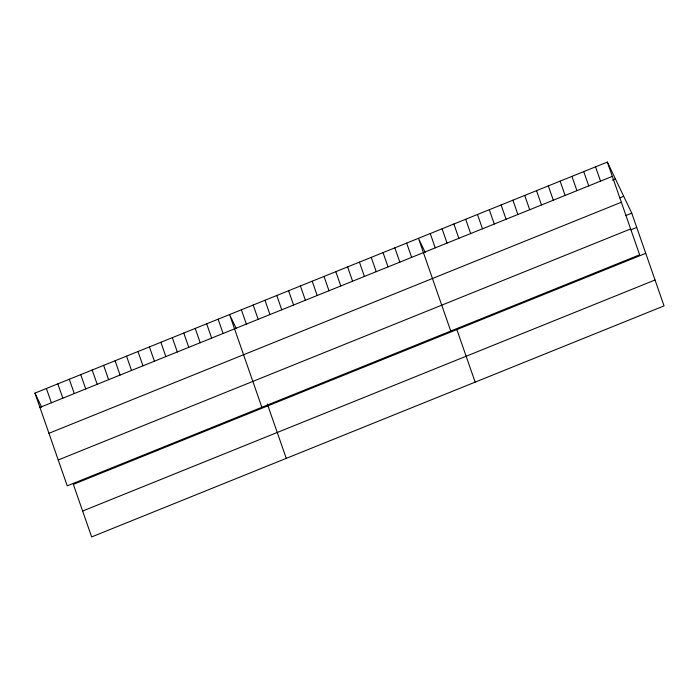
<?xml version="1.0" encoding="UTF-8"?>
<svg xmlns="http://www.w3.org/2000/svg" width="699" height="699" viewBox="0 0 699 699"><rect width="100%" height="100%" fill="white"/><g stroke="black" fill="none" stroke-linecap="round" stroke-linejoin="round"><path stroke-width="1.05" d="M607.352 162.072L639.646 254.812L67.244 485.849L34.95 393.109L607.352 162.072L631.756 213.151L664.05 305.891L91.648 536.928L73.343 484.372L645.745 253.335M39.93 407.412L612.333 176.375M612.455 180.124L615.408 178.927M619.768 197.887L623.7 196.297M48.947 433.293L621.35 202.256M625.85 215.537L631.756 213.151M58.235 459.968L630.629 228.931M630.83 229.831L636.737 227.446M82.631 511.039L655.033 280.002M425.167 252.365L418.456 238.315L450.759 331.055M236.279 328.6L229.569 314.559L261.863 407.299M34.95 393.109L41.66 407.159M595.548 166.834L600.528 181.137M583.744 171.605L588.724 185.899M571.931 176.366L576.911 190.67M560.126 181.137L565.107 195.432M548.322 185.899L553.302 200.194M536.517 190.661L541.498 204.964M524.713 195.432L529.693 209.726M512.909 200.194L517.889 214.497M501.096 204.956L506.076 219.259M489.291 209.726L494.272 224.021M477.487 214.488L482.467 228.791M465.683 219.25L470.663 233.553M453.878 224.021L458.859 238.315M442.074 228.783L447.054 243.086M430.261 233.553L435.241 247.848M456.858 329.579L475.154 382.135M406.652 243.077L411.632 257.381M394.848 247.848L399.828 262.142M383.043 252.61L388.024 266.913M371.239 257.372L376.219 271.675M359.426 262.142L364.406 276.437M347.621 266.904L352.602 281.208M335.817 271.666L340.797 285.97M324.013 276.437L328.993 290.732M312.208 281.199L317.189 295.502M300.404 285.97L305.384 300.264M288.6 290.732L293.571 305.035M276.787 295.494L281.767 309.797M264.982 300.264L269.963 314.559M253.178 305.026L258.158 319.329M241.373 309.788L246.354 324.091M267.298 403.9L286.267 458.378M218.114 319.181L223.095 333.475M206.668 323.794L211.648 338.098M195.222 328.416L200.202 342.72M183.776 333.039L188.756 347.342M172.33 337.661L177.31 351.964M160.875 342.283L165.855 356.577M149.429 346.905L154.409 361.2M137.983 351.518L142.963 365.822M126.536 356.141L131.517 370.444M115.09 360.763L120.062 375.066M103.635 365.385L108.616 379.688M92.189 370.007L97.17 384.301M80.743 374.629L85.724 388.924M69.297 379.251L74.277 393.546M57.842 383.865L62.823 398.168M46.396 388.487L51.377 402.79"/></g></svg>
